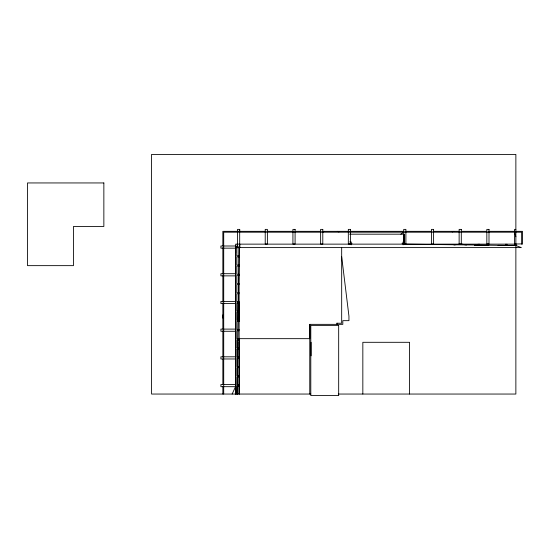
<?xml version="1.0" encoding="UTF-8"?>
<svg xmlns="http://www.w3.org/2000/svg" width="550" height="550" viewBox="0 0 550 550"><rect width="100%" height="100%" fill="white"/><g stroke="black" fill="none" stroke-linecap="round" stroke-linejoin="round"><path stroke-width="0.82" d="M235.565 394.047L235.661 247.713L239.119 247.713L237.201 394.047L237.215 385.461M237.518 247.603L237.518 229.384L239.683 229.384L239.683 247.603M309.76 394.047L309.76 324.349L342.815 324.349L342.815 320.664L348.941 320.664L348.941 316.133L341.674 256.692M505.862 245.355L505.862 244.138L505.478 245.355L498.059 245.355M403.728 244.028L403.728 229.384L405.893 229.384L405.893 244.028L403.728 244.028L404.257 234.183L404.257 244.138L515.866 245.541L521.373 247.603L235.661 247.603M222.846 318.099L223.039 314.724M232.134 394.047L235.551 386.678L235.551 384.512L220.901 384.512L220.901 386.678L235.551 386.678M400.847 234.183L403.728 232.196M322.946 231.907L324.562 231.33M452.224 231.907L453.839 231.33M453.956 244.991L459.697 244.138M515.866 229.384L514.539 229.384L514.539 244.028L515.866 244.028M265.65 231.33L222.846 231.33L222.846 245.898M266.674 231.33L293.308 231.33M294.752 231.33L321.282 231.33M322.527 231.33L404.161 231.33M405.439 231.33L431.654 231.33M432.884 231.33L459.793 231.33M460.873 231.33L486.908 231.33M488.373 231.33L515.013 231.33M515.866 231.33L522.5 231.33L522.5 244.138L521.634 244.138L521.634 232.196L223.712 232.196L223.712 394.047M349.628 234.183L403.226 234.183M349.759 241.89L351.141 241.89L351.141 244.833M349.862 243.272L352.027 243.272M402.029 243.272L404.546 243.272M514.539 244.028L521.634 243.904M515.866 244.138L235.661 244.138L235.661 394.047M474.478 245.355L477.771 245.355L478.163 244.138L478.163 245.527M479.201 245.355L487.011 245.355M506.908 245.355L514.711 245.355M237.215 246.304L238.081 246.304M235.661 246.565L238.081 246.565M239.119 255.798L236.871 255.798L236.871 247.603M239.119 256.836L236.871 256.836L236.871 265.031L239.119 265.031M239.119 266.069L236.871 266.069L236.871 274.264L239.119 274.264M239.119 275.303L236.871 275.303L236.871 283.498L239.119 283.498M239.119 284.536L236.871 284.536L236.871 292.738L239.119 292.738M239.119 293.776L236.871 293.776L236.871 301.971L239.119 301.971L237.868 301.579M237.868 301.971L239.119 301.971M239.119 303.009L236.871 303.009L236.871 311.204L239.119 311.204M239.119 312.242L236.871 312.242L236.871 320.437L239.119 320.437M239.119 321.475L236.871 321.475L236.871 329.67L239.119 329.67L237.868 329.278M336.634 323.228L341.674 323.228L341.674 247.603M239.119 330.708L236.871 330.708L236.871 338.903L239.119 338.903M239.119 338.663L309.76 338.663L309.76 324.349M239.119 339.941L236.871 339.941L236.871 348.136L239.119 348.136M237.194 347.744L237.868 347.744M239.119 349.174L236.871 349.174L236.871 357.369L239.119 357.369L237.194 356.984M237.194 349.566L237.868 349.566M239.119 358.408L236.871 358.408L236.871 366.603L239.119 366.603M239.119 367.641L236.871 367.641L236.871 375.836L239.119 375.836L237.868 375.451L237.868 367.641M239.119 376.881L236.871 376.881L236.871 385.076L239.119 385.076L237.868 384.684M239.119 386.114L236.871 386.114L236.871 394.309M310.867 394.047L151.559 394.047L151.559 154.412L515.866 154.412L515.866 394.047L338.326 394.047M460.735 244.138L466.469 244.991M461.945 244.138L463.499 244.413M337.322 231.33L338.938 231.907M515.866 245.039L515.102 244.138L515.102 245.527M488.826 245.355L488.434 244.138L488.434 245.355L487.396 244.138L487.396 245.527M514.539 232.196L515.866 236.754M237.868 356.984L237.909 357.369L237.868 349.174M235.661 247.713L235.675 252.849M506.908 244.138L506.908 245.527M479.201 244.138L479.201 245.527M409.578 394.047L409.578 342.306L362.835 342.306L362.835 394.047M403.081 241.89L403.081 244.833M337.095 323.228L337.095 324.349M311.135 342.306L311.135 355.822M239.793 244.138L239.793 247.603M239.683 229.384L239.683 231.33M239.381 303.05L239.381 321.076M239.381 338.25L239.381 394.047M239.119 247.603L239.126 394.047M237.909 303.009L237.909 311.204M237.909 312.242L237.909 320.437M237.868 341.983L237.868 348.136M237.868 358.408L237.868 366.603M237.868 376.881L237.868 385.076M237.868 386.114L237.868 394.047M237.215 244.097L237.215 246.565M222.846 247.521L222.846 274.154M222.846 275.646L222.846 302.067M222.846 303.277L222.846 329.072M222.846 330.681L222.846 357.287M222.846 358.937L222.846 384.643M222.846 386.341L222.846 394.047M265.224 231.33L265.224 244.028L267.389 244.028L267.389 229.384L265.224 229.384L265.224 231.33M103.854 182.944L27.5 182.944L27.5 265.643L73.453 265.643L73.453 226.469L103.854 226.469L103.854 182.944M295.089 229.384L292.923 229.384L292.923 244.028L295.089 244.028L295.089 229.384M322.788 229.384L320.623 229.384L320.623 244.028L322.788 244.028L322.788 229.384M350.494 229.384L348.329 229.384L348.329 244.028L350.494 244.028L350.494 229.384M433.599 229.384L431.434 229.384L431.434 244.028L433.599 244.028L433.599 229.384M461.299 229.384L459.133 229.384L459.133 244.028L461.299 244.028L461.299 229.384M488.998 229.384L486.832 229.384L486.832 244.028L488.998 244.028L488.998 229.384M235.551 246.001L220.901 246.001L220.901 248.167L235.551 248.167L235.551 246.001M235.551 273.701L220.901 273.701L220.901 275.866L235.551 275.866L235.551 273.701M235.551 301.407L220.901 301.407L220.901 303.572L235.551 303.572L235.551 301.407M338.676 325.387L310.798 325.387L310.798 395.587L338.676 395.587L338.676 325.387M235.551 329.106L220.901 329.106L220.901 331.272L235.551 331.272L235.551 329.106M235.551 356.806L220.901 356.806L220.901 358.971L235.551 358.971L235.551 356.806"/></g></svg>
